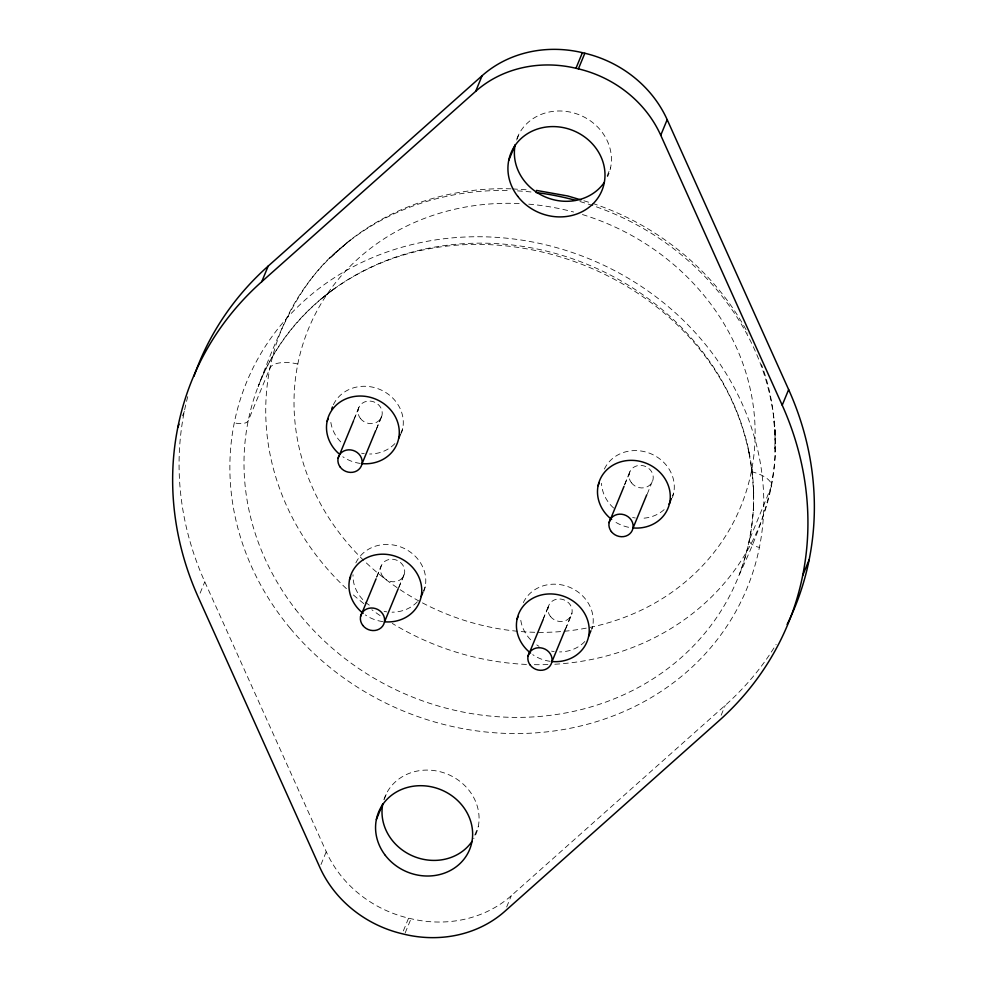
<?xml version="1.0" encoding="UTF-8"?>
<svg xmlns="http://www.w3.org/2000/svg" width="987" height="987" viewBox="0 0 987 987"><rect width="100%" height="100%" fill="white"/><g stroke="black" fill="none" stroke-linecap="round" stroke-linejoin="round"><path stroke-width="0.74" stroke-dasharray="4.93 3.7" d="M187.74 396.626A319.8 288.883 22.4 0 0 184.322 411.443L184.273 411.665A319.8 288.883 22.4 0 0 204.79 581.799L326.253 851.732A113.16 102.216 22.4 0 0 408.593 918.144L411.036 918.724A113.16 102.216 22.4 0 0 511.34 895.653L725.248 705.31A319.8 288.883 22.4 0 0 776.127 644.437M182.521 415.922L184.322 411.443M200.114 593.15L204.79 581.799M353.679 419.981L358.849 407.434M354.16 419.265L358.182 409.506M376.306 429.111L382.055 415.169M376.232 429.789L381.401 417.254M516.645 140.043L519.569 132.949M400.981 432.824L402.708 428.642M376.726 576.741L381.315 565.6M376.639 577.432L380.661 567.673M398.785 587.277L404.534 573.336M398.699 587.956L403.868 575.421M423.46 590.991L425.187 586.809M320.997 864.501L326.253 851.732M607.128 175.982L610.632 167.469M384.276 799.162L387.2 792.067M403.338 930.914L408.593 918.144M405.176 932.912L411.036 918.724M543.035 619.268L548.784 605.339M542.961 619.959L548.13 607.412M474.759 835.088L478.276 826.575M624.685 484.284L629.854 471.749M624.598 484.975L629.188 473.822M565.107 629.805L571.991 613.075M565.588 629.089L571.337 615.16M591.497 629.336L592.644 626.548M647.238 494.105L653.061 479.485M672.566 495.745L673.714 492.957M506.664 907.004L511.34 895.653M721.152 715.242L725.248 705.31M511.093 188.838C450.282 186.827 388.261 206.776 342.082 246.886C298.111 281.826 277.557 335.716 258.187 386.46C273.337 347.054 300.665 312.978 334.815 288.34L320.368 299.567C466.407 177.759 713.922 269.994 749.441 455.315L748.516 449.628L752.452 474.87L751.687 467.715L753.698 493.327L753.365 485.875L753.476 510.637L753.562 504.012C752.662 527.946 747.949 551.671 739.485 574.089C762.926 524.825 782.21 470.404 773.401 415.033L775.079 435.156L774.857 452.293L775.079 433.194L775.079 435.156C774.141 411.11 769.934 387.101 761.483 364.524M512.586 188.924L529.007 189.948M583.872 200.78L591.164 202.952M592.619 203.384C658.169 225.098 715.526 271.931 747.912 333.174M297.815 364.03A24.601 10.388 11.4 0 0 269.932 368.114L248.218 420.795A12.3 5.194 11.4 0 1 234.264 422.843M579.949 201.545A258.298 233.327 22.4 0 1 775.029 456.981A258.298 233.327 22.4 0 1 553.596 664.313M547.896 664.559A258.298 233.327 22.4 0 1 533.634 664.658M526.466 664.436A258.298 233.327 22.4 0 1 392.271 623.414M380.106 615.592A258.298 233.327 22.4 0 1 371.852 609.756M363.833 603.649A258.298 233.327 22.4 0 1 351.717 593.495M346.425 588.671A258.298 233.327 22.4 0 1 281.714 329.226A258.298 233.327 22.4 0 1 510.341 190.59M517.496 190.886A258.298 233.327 22.4 0 1 531.808 192.058M582.429 214.549A233.697 211.107 22.4 0 1 702.707 565.551A233.697 211.107 22.4 0 1 316.852 496.856A233.697 211.107 22.4 0 1 521.185 203.643M528.736 204.161A233.697 211.107 22.4 0 1 573.62 212.02M751.329 471.65A24.601 10.388 11.4 0 1 771.168 487.06L749.454 539.741A12.3 5.194 11.4 0 0 759.385 547.452M383.881 799.729A49.202 44.44 22.4 0 1 448.394 774.548A49.202 44.44 22.4 0 1 473.723 838.691M516.941 138.562A49.202 44.44 22.4 0 1 580.208 115.208A49.202 44.44 22.4 0 1 607.585 176.71M417.378 601.774A36.901 33.336 22.4 0 1 392.061 612.187M386.744 611.841A36.901 33.336 22.4 0 1 384.103 611.397M369.311 605.167A36.901 33.336 22.4 0 1 353.001 574.681M355.863 562.886A36.901 33.336 22.4 0 1 402.363 547.612A36.901 33.336 22.4 0 1 423.842 591.497M382.734 621.588A36.901 33.336 22.4 0 1 365.301 614.926M584.847 641.513A36.901 33.336 22.4 0 1 559.53 651.926M554.213 651.58A36.901 33.336 22.4 0 1 551.573 651.136M539.05 646.349A36.901 33.336 22.4 0 1 536.78 644.906M530.661 639.773A36.901 33.336 22.4 0 1 520.47 616.887M523.332 602.625A36.901 33.336 22.4 0 1 568.574 586.846A36.901 33.336 22.4 0 1 592.064 628.916M550.191 661.327A36.901 33.336 22.4 0 1 532.758 654.665M664.14 509.637A36.901 33.336 22.4 0 1 640.6 518.335M635.283 517.978A36.901 33.336 22.4 0 1 632.642 517.533M613.643 508.021A36.901 33.336 22.4 0 1 601.527 483.297M604.389 469.035A36.901 33.336 22.4 0 1 650.889 453.761A36.901 33.336 22.4 0 1 672.369 497.633M628.62 527.292A36.901 33.336 22.4 0 1 613.828 521.074M394.899 443.607A36.901 33.336 22.4 0 1 369.582 454.02M364.277 453.675A36.901 33.336 22.4 0 1 361.624 453.23M340.712 441.868A36.901 33.336 22.4 0 1 330.522 418.981M333.384 404.719A36.901 33.336 22.4 0 1 379.884 389.446A36.901 33.336 22.4 0 1 401.364 433.33M360.255 463.421A36.901 33.336 22.4 0 1 342.822 456.759M333.063 255.115L328.683 259.174L350.348 239.94L333.063 255.115M295.372 609.127A258.298 233.327 22.4 0 0 733.44 588.227A258.298 233.327 22.4 0 0 467.69 243.456A258.298 233.327 22.4 0 0 295.372 609.127M290.425 628.559A270.611 244.455 22.4 0 0 746.665 589.116A270.611 244.455 22.4 0 0 453.391 237.781A270.611 244.455 22.4 0 0 290.425 628.559M382.907 576.642A12.3 11.116 22.4 0 0 403.769 575.643A12.3 11.116 22.4 0 0 391.111 559.234A12.3 11.116 22.4 0 0 382.907 576.642M550.376 616.381A12.3 11.116 22.4 0 0 571.226 615.382A12.3 11.116 22.4 0 0 558.58 598.973A12.3 11.116 22.4 0 0 550.376 616.381M631.433 482.791A12.3 11.116 22.4 0 0 652.296 481.792A12.3 11.116 22.4 0 0 639.638 465.383A12.3 11.116 22.4 0 0 631.433 482.791M360.428 418.476A12.3 11.116 22.4 0 0 381.29 417.489A12.3 11.116 22.4 0 0 368.632 401.067A12.3 11.116 22.4 0 0 360.428 418.476"/><path stroke-width="1.48" d="M809.155 559.728L802.678 575.557A319.8 288.883 22.4 0 1 718.807 720.917L504.912 911.26A113.16 102.216 22.4 0 1 404.596 934.331L402.165 933.751A113.16 102.216 22.4 0 1 319.825 867.339L198.35 597.406A319.8 288.883 22.4 0 1 177.845 427.272L177.882 427.05A319.8 288.883 22.4 0 1 261.752 281.69L268.193 266.083L482.088 75.74A113.16 102.216 22.4 0 1 582.404 52.669L584.835 53.249A113.16 102.216 22.4 0 1 667.175 119.661L788.65 389.594A319.8 288.883 22.4 0 1 809.155 559.728L809.118 559.95A319.8 288.883 22.4 0 1 787.108 624.463M802.678 575.557L802.727 575.335A319.8 288.883 22.4 0 0 782.21 405.201L660.747 135.268A113.16 102.216 22.4 0 0 578.407 68.856L575.964 68.276A113.16 102.216 22.4 0 0 475.66 91.347L261.752 281.69M177.845 427.272L179.054 424.213M327.079 421.412L328.227 418.624M475.66 91.347L482.088 75.74M338.085 458.289L353.593 420.659M361.945 463.952L375.739 430.505M508.724 160.425L515.165 144.818A49.202 44.44 22.4 0 0 545.589 197.079A49.202 44.44 22.4 0 0 604.352 182.336M398.686 438.401L400.414 434.218M349.558 579.566L350.706 576.778M575.964 68.276L582.404 52.669M578.407 68.856L584.835 53.249M360.551 616.456L376.072 578.826M384.424 622.118L398.217 588.671M421.165 596.567L422.88 592.385M376.368 819.531L382.796 803.924A49.202 44.44 22.4 0 0 413.232 856.185A49.202 44.44 22.4 0 0 471.983 841.455M660.747 135.268L667.175 119.661M517.015 619.305L518.163 616.53M598.085 485.715L599.232 482.927M528.02 656.195L542.961 619.959M609.09 522.604L624.018 486.369M551.893 661.858L565.107 629.805M588.622 636.307L590.929 630.73M632.951 528.267L646.744 494.82M669.692 502.716L671.419 498.534M782.21 405.201L788.65 389.594M536.459 190.417L567.821 195.994L580.948 199.905M536.101 192.551A258.298 233.327 22.4 0 1 575.766 200.373M193.958 376.294A319.8 288.883 22.4 0 1 268.193 266.083M363.13 613.346A36.901 33.336 22.4 0 1 364.511 558.975A36.901 33.336 22.4 0 1 420.08 580.233A36.901 33.336 22.4 0 1 385.386 621.859M530.599 653.086A36.901 33.336 22.4 0 1 531.981 598.714A36.901 33.336 22.4 0 1 587.549 619.972A36.901 33.336 22.4 0 1 552.856 661.598M670.296 502.038A36.901 33.336 22.4 0 1 669.001 504.11M611.656 519.495A36.901 33.336 22.4 0 1 613.05 465.124A36.901 33.336 22.4 0 1 668.606 486.381A36.901 33.336 22.4 0 1 633.913 528.008M338.615 453.465A36.901 33.336 22.4 0 1 343.513 400.006A36.901 33.336 22.4 0 1 397.86 422.868A36.901 33.336 22.4 0 1 362.908 463.693M331.681 409.284A36.901 33.336 22.4 0 1 332.446 406.965M385.349 855.408A49.202 44.44 22.4 0 0 468.788 851.423A49.202 44.44 22.4 0 0 418.167 785.751A49.202 44.44 22.4 0 0 385.349 855.408M517.706 196.29A49.202 44.44 22.4 0 0 601.145 192.317A49.202 44.44 22.4 0 0 550.536 126.644A49.202 44.44 22.4 0 0 517.706 196.29M362.809 625.425A12.3 11.116 22.4 0 0 383.659 624.426A12.3 11.116 22.4 0 0 371.013 608.004A12.3 11.116 22.4 0 0 362.809 625.425M530.266 665.164A12.3 11.116 22.4 0 0 551.128 664.165A12.3 11.116 22.4 0 0 538.47 647.743A12.3 11.116 22.4 0 0 530.266 665.164M611.335 531.574A12.3 11.116 22.4 0 0 632.198 530.574A12.3 11.116 22.4 0 0 619.54 514.153A12.3 11.116 22.4 0 0 611.335 531.574M340.33 467.258A12.3 11.116 22.4 0 0 361.193 466.259A12.3 11.116 22.4 0 0 348.534 449.838A12.3 11.116 22.4 0 0 340.33 467.258"/></g></svg>
